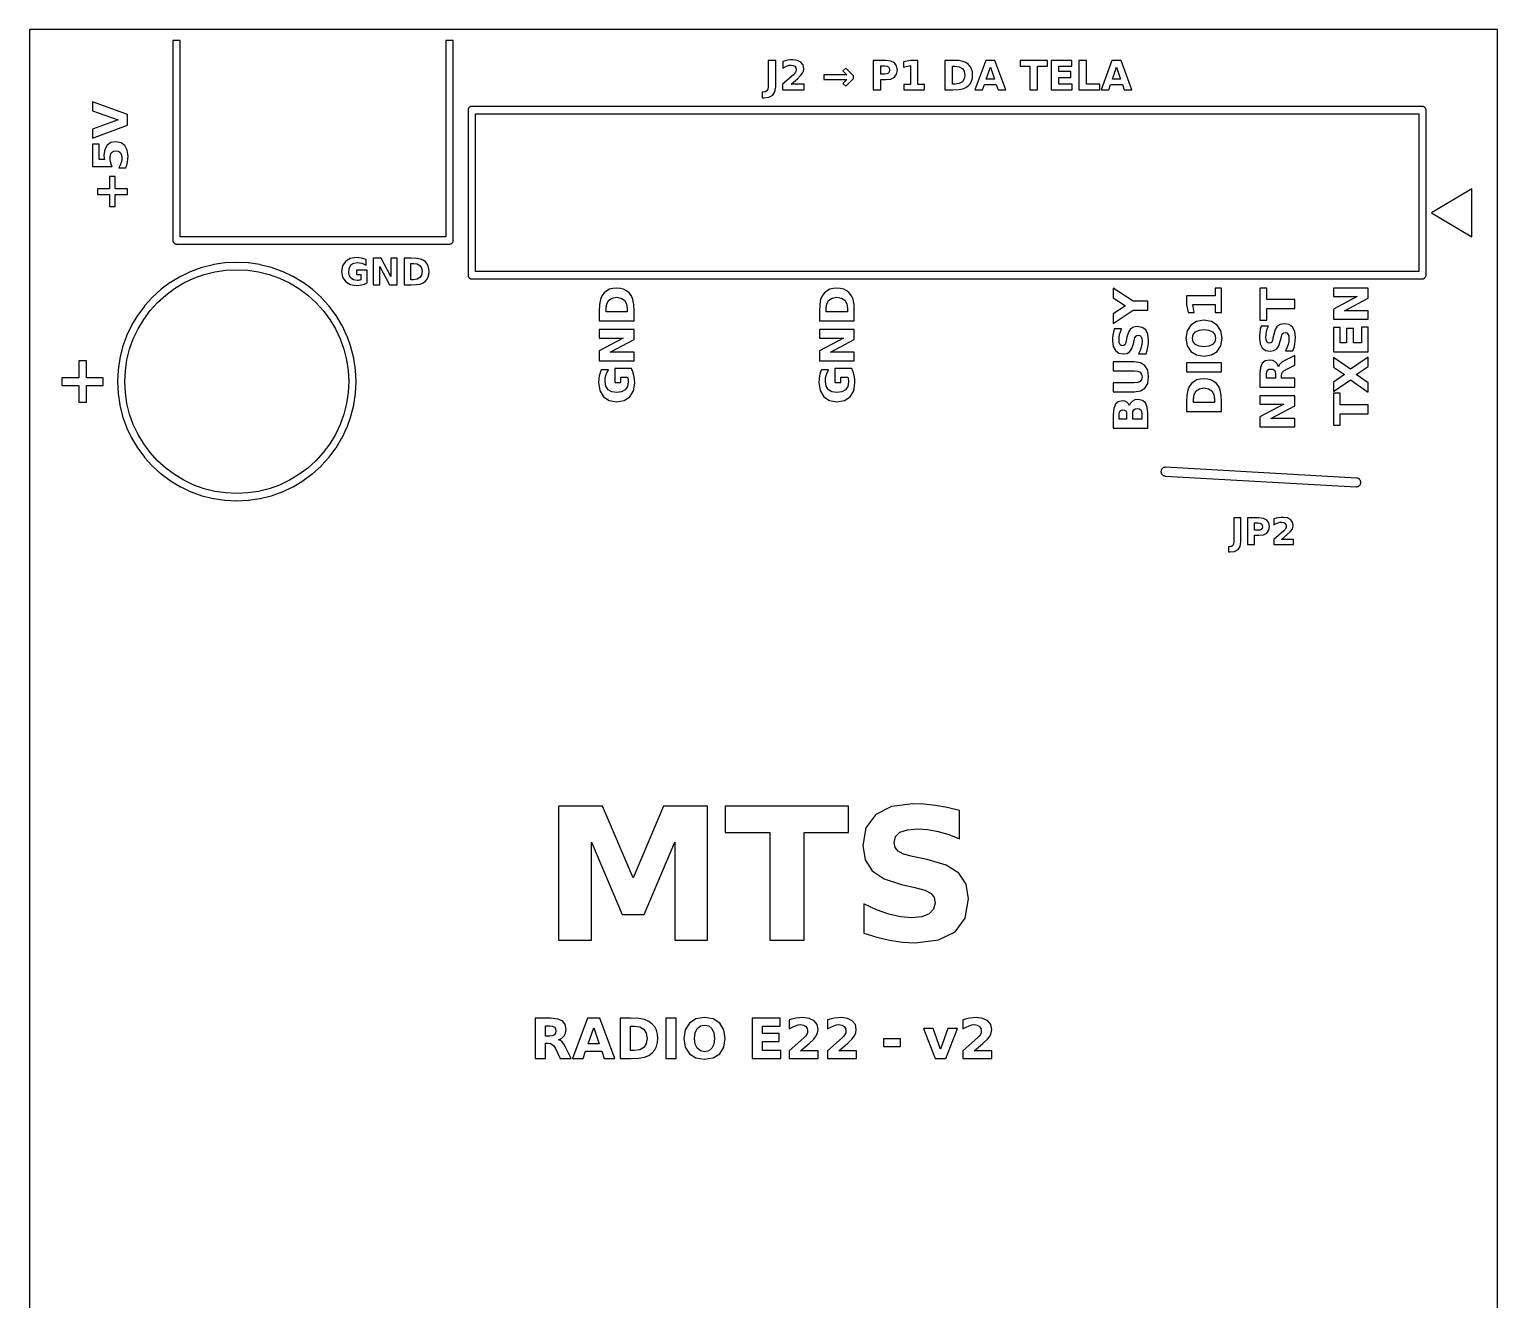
# Model space of a CAD drawing. Header units: millimetres. Extents: x 0 to 40, y 0 to 70.
# Drawn here: x 0 to 40, y 35.38 to 70 of the extents above; entities that cross this region are included whole.
import ezdxf

# ---------------------------------------------------------------- set-up
doc = ezdxf.new("R2010")
doc.units = ezdxf.units.MM

msp = doc.modelspace()

# ---------------------------------------------------------------- linework, layer by layer
at = {"layer": 'CONTORNO', "color": 1}
msp.add_lwpolyline([(0, 0), (40, 0), (40, 70), (0, 70)], close=True, dxfattribs=at)
at = {"layer": 'QUEIMAR'}
for points in [[(3.933, 64.187), (3.939, 64.179), (3.947, 64.173), (3.954, 64.167), (3.963, 64.162), (3.972, 64.158), (3.981, 64.154), (3.99, 64.152), (4, 64.15), (4.01, 64.15), (11.45, 64.15), (11.46, 64.15), (11.47, 64.152), (11.479, 64.154), (11.488, 64.158), (11.497, 64.162), (11.506, 64.167), (11.513, 64.173), (11.521, 64.179), (11.527, 64.187), (11.533, 64.194), (11.538, 64.203), (11.542, 64.212), (11.546, 64.221), (11.548, 64.23), (11.55, 64.24), (11.55, 64.25), (11.55, 69.7), (11.35, 69.7), (11.35, 64.35), (4.11, 64.35), (4.11, 69.7), (3.91, 69.7), (3.91, 64.25), (3.91, 64.24), (3.912, 64.23), (3.914, 64.221), (3.918, 64.212), (3.922, 64.203), (3.927, 64.194), (3.933, 64.187)], [(20.332, 68.43), (20.332, 69.154), (20.126, 69.154), (20.126, 68.43), (20.117, 68.368), (20.092, 68.324), (20.051, 68.297), (19.995, 68.288), (19.963, 68.288), (19.963, 68.132), (20.005, 68.132), (20.149, 68.15), (20.251, 68.206), (20.312, 68.299), (20.332, 68.43)], [(20.661, 69.156), (20.592, 69.141), (20.523, 69.121), (20.523, 68.945), (20.586, 68.981), (20.646, 69.006), (20.701, 69.022), (20.752, 69.027), (20.808, 69.018), (20.852, 68.993), (20.881, 68.953), (20.89, 68.902), (20.886, 68.866), (20.871, 68.832), (20.848, 68.797), (20.813, 68.762), (20.521, 68.504), (20.521, 68.352), (21.104, 68.352), (21.104, 68.504), (20.751, 68.504), (20.922, 68.654), (21.012, 68.74), (21.064, 68.806), (21.09, 68.865), (21.098, 68.928), (21.078, 69.029), (21.018, 69.105), (20.923, 69.152), (20.795, 69.168), (20.728, 69.165), (20.661, 69.156)], [(22.239, 68.945), (22.161, 68.868), (22.267, 68.761), (21.645, 68.761), (21.645, 68.632), (22.267, 68.632), (22.161, 68.526), (22.239, 68.448), (22.45, 68.659), (22.45, 68.734), (22.239, 68.945)], [(23.466, 69.137), (23.331, 69.154), (22.988, 69.154), (22.988, 68.352), (23.195, 68.352), (23.195, 68.63), (23.331, 68.63), (23.466, 68.647), (23.566, 68.698), (23.627, 68.781), (23.648, 68.892), (23.627, 69.003), (23.566, 69.086), (23.466, 69.137)], [(23.195, 69.004), (23.309, 69.004), (23.362, 68.997), (23.402, 68.975), (23.426, 68.94), (23.435, 68.892), (23.426, 68.845), (23.402, 68.809), (23.362, 68.787), (23.309, 68.78), (23.195, 68.78), (23.195, 69.004)], [(24.005, 68.495), (23.822, 68.495), (23.822, 68.352), (24.383, 68.352), (24.383, 68.495), (24.2, 68.495), (24.2, 69.154), (24.003, 69.154), (23.817, 69.115), (23.817, 68.974), (24.005, 69.013), (24.005, 68.495)], [(25.697, 68.754), (25.69, 68.839), (25.669, 68.914), (25.635, 68.981), (25.586, 69.039), (25.515, 69.093), (25.432, 69.128), (25.32, 69.147), (25.16, 69.154), (24.942, 69.154), (24.942, 68.352), (25.16, 68.352), (25.318, 68.358), (25.431, 68.378), (25.515, 68.413), (25.586, 68.466), (25.635, 68.525), (25.669, 68.592), (25.69, 68.668), (25.697, 68.754)], [(25.149, 68.508), (25.149, 68.997), (25.223, 68.997), (25.335, 68.982), (25.417, 68.935), (25.467, 68.859), (25.484, 68.754), (25.467, 68.648), (25.417, 68.571), (25.335, 68.524), (25.223, 68.508), (25.149, 68.508)], [(26.392, 68.352), (26.6, 68.352), (26.303, 69.154), (26.057, 69.154), (25.76, 68.352), (25.968, 68.352), (26.019, 68.498), (26.342, 68.498), (26.392, 68.352)], [(26.07, 68.647), (26.18, 68.966), (26.29, 68.647), (26.07, 68.647)], [(26.994, 69.154), (26.994, 68.997), (27.26, 68.997), (27.26, 68.352), (27.467, 68.352), (27.467, 68.997), (27.733, 68.997), (27.733, 69.154), (26.994, 69.154)], [(28.047, 68.848), (28.047, 68.997), (28.398, 68.997), (28.398, 69.154), (27.84, 69.154), (27.84, 68.352), (28.41, 68.352), (28.41, 68.508), (28.047, 68.508), (28.047, 68.692), (28.377, 68.692), (28.377, 68.848), (28.047, 68.848)], [(29.161, 68.352), (29.161, 68.508), (28.798, 68.508), (28.798, 69.154), (28.591, 69.154), (28.591, 68.352), (29.161, 68.352)], [(29.779, 68.498), (29.829, 68.352), (30.037, 68.352), (29.74, 69.154), (29.494, 69.154), (29.197, 68.352), (29.405, 68.352), (29.456, 68.498), (29.779, 68.498)], [(29.727, 68.647), (29.507, 68.647), (29.617, 68.966), (29.727, 68.647)], [(1.722, 67.034), (2.67, 67.385), (2.67, 67.677), (1.722, 68.028), (1.722, 67.782), (2.421, 67.531), (1.722, 67.28), (1.722, 67.034)], [(11.979, 67.871), (11.973, 67.863), (11.967, 67.856), (11.962, 67.847), (11.958, 67.838), (11.954, 67.829), (11.952, 67.82), (11.95, 67.81), (11.95, 67.8), (11.95, 63.3), (11.95, 63.29), (11.952, 63.28), (11.954, 63.271), (11.958, 63.262), (11.962, 63.253), (11.967, 63.244), (11.973, 63.237), (11.979, 63.229), (11.987, 63.223), (11.994, 63.217), (12.003, 63.212), (12.012, 63.208), (12.021, 63.204), (12.03, 63.202), (12.04, 63.2), (12.05, 63.2), (37.95, 63.2), (37.96, 63.2), (37.97, 63.202), (37.979, 63.204), (37.988, 63.208), (37.997, 63.212), (38.006, 63.217), (38.013, 63.223), (38.021, 63.229), (38.027, 63.237), (38.033, 63.244), (38.038, 63.253), (38.042, 63.262), (38.046, 63.271), (38.048, 63.28), (38.05, 63.29), (38.05, 63.3), (38.05, 67.8), (38.05, 67.81), (38.048, 67.82), (38.046, 67.829), (38.042, 67.838), (38.038, 67.847), (38.033, 67.856), (38.027, 67.863), (38.021, 67.871), (38.013, 67.877), (38.006, 67.883), (37.997, 67.888), (37.988, 67.892), (37.979, 67.896), (37.97, 67.898), (37.96, 67.9), (37.95, 67.9), (12.05, 67.9), (12.04, 67.9), (12.03, 67.898), (12.021, 67.896), (12.012, 67.892), (12.003, 67.888), (11.994, 67.883), (11.987, 67.877), (11.979, 67.871)], [(12.15, 67.7), (37.85, 67.7), (37.85, 63.4), (12.15, 63.4), (12.15, 67.7)], [(2.242, 66.642), (2.294, 66.68), (2.36, 66.693), (2.427, 66.68), (2.478, 66.642), (2.511, 66.581), (2.522, 66.502), (2.516, 66.438), (2.5, 66.371), (2.472, 66.299), (2.433, 66.224), (2.625, 66.224), (2.653, 66.302), (2.672, 66.381), (2.684, 66.46), (2.688, 66.541), (2.666, 66.707), (2.601, 66.832), (2.497, 66.911), (2.36, 66.937), (2.223, 66.913), (2.119, 66.841), (2.054, 66.725), (2.032, 66.571), (2.033, 66.541), (2.037, 66.512), (2.041, 66.484), (2.048, 66.456), (1.902, 66.456), (1.902, 66.869), (1.722, 66.869), (1.722, 66.261), (2.255, 66.261), (2.23, 66.328), (2.213, 66.389), (2.203, 66.447), (2.199, 66.502), (2.21, 66.581), (2.242, 66.642)], [(2.337, 65.654), (2.337, 65.986), (2.187, 65.986), (2.187, 65.654), (1.855, 65.654), (1.855, 65.503), (2.187, 65.503), (2.187, 65.172), (2.337, 65.172), (2.337, 65.503), (2.67, 65.503), (2.67, 65.654), (2.337, 65.654)], [(39.3, 64.35), (39.3, 65.65), (38.2, 65), (39.3, 64.35)], [(2.646, 59.161), (2.649, 59.152), (2.782, 58.872), (2.786, 58.864), (2.945, 58.599), (2.951, 58.59), (3.135, 58.342), (3.141, 58.335), (3.349, 58.105), (3.355, 58.099), (3.585, 57.891), (3.592, 57.885), (3.84, 57.701), (3.849, 57.695), (4.114, 57.536), (4.122, 57.532), (4.402, 57.399), (4.411, 57.396), (4.702, 57.291), (4.711, 57.289), (5.011, 57.214), (5.021, 57.212), (5.327, 57.166), (5.336, 57.165), (5.645, 57.15), (5.655, 57.15), (5.964, 57.165), (5.973, 57.166), (6.279, 57.212), (6.289, 57.214), (6.589, 57.289), (6.598, 57.291), (6.889, 57.396), (6.898, 57.399), (7.178, 57.532), (7.186, 57.536), (7.451, 57.695), (7.46, 57.701), (7.708, 57.885), (7.715, 57.891), (7.945, 58.099), (7.951, 58.105), (8.159, 58.335), (8.165, 58.342), (8.349, 58.59), (8.355, 58.599), (8.514, 58.864), (8.518, 58.872), (8.651, 59.152), (8.654, 59.161), (8.759, 59.452), (8.761, 59.461), (8.836, 59.761), (8.838, 59.771), (8.884, 60.077), (8.885, 60.086), (8.9, 60.395), (8.9, 60.405), (8.885, 60.714), (8.884, 60.723), (8.838, 61.029), (8.836, 61.039), (8.761, 61.339), (8.759, 61.348), (8.654, 61.639), (8.651, 61.648), (8.518, 61.928), (8.514, 61.936), (8.355, 62.201), (8.349, 62.21), (8.165, 62.458), (8.159, 62.465), (7.951, 62.695), (7.945, 62.701), (7.715, 62.909), (7.708, 62.915), (7.46, 63.099), (7.451, 63.105), (7.186, 63.264), (7.178, 63.268), (6.898, 63.401), (6.889, 63.404), (6.598, 63.509), (6.589, 63.511), (6.289, 63.586), (6.279, 63.588), (5.973, 63.634), (5.964, 63.635), (5.655, 63.65), (5.645, 63.65), (5.336, 63.635), (5.327, 63.634), (5.021, 63.588), (5.011, 63.586), (4.711, 63.511), (4.702, 63.509), (4.411, 63.404), (4.402, 63.401), (4.122, 63.268), (4.114, 63.264), (3.849, 63.105), (3.84, 63.099), (3.592, 62.915), (3.585, 62.909), (3.355, 62.701), (3.349, 62.695), (3.141, 62.465), (3.135, 62.458), (2.951, 62.21), (2.945, 62.201), (2.786, 61.936), (2.782, 61.928), (2.649, 61.648), (2.646, 61.639), (2.541, 61.348), (2.539, 61.339), (2.464, 61.039), (2.462, 61.029), (2.416, 60.723), (2.415, 60.714), (2.4, 60.405), (2.4, 60.395), (2.415, 60.086), (2.416, 60.077), (2.462, 59.771), (2.464, 59.761), (2.539, 59.461), (2.541, 59.452), (2.646, 59.161)], [(8.927, 63.158), (8.831, 63.174), (8.76, 63.221), (8.716, 63.297), (8.702, 63.4), (8.717, 63.503), (8.762, 63.579), (8.836, 63.626), (8.935, 63.642), (8.996, 63.638), (9.056, 63.625), (9.117, 63.603), (9.177, 63.573), (9.177, 63.724), (9.116, 63.748), (9.052, 63.764), (8.984, 63.775), (8.912, 63.778), (8.744, 63.753), (8.615, 63.677), (8.534, 63.557), (8.507, 63.4), (8.534, 63.244), (8.614, 63.124), (8.739, 63.047), (8.902, 63.022), (8.982, 63.026), (9.058, 63.039), (9.133, 63.06), (9.204, 63.09), (9.204, 63.441), (8.911, 63.441), (8.911, 63.315), (9.026, 63.315), (9.026, 63.173), (9.005, 63.166), (8.981, 63.162), (8.955, 63.159), (8.927, 63.158)], [(9.845, 63.265), (9.58, 63.765), (9.37, 63.765), (9.37, 63.036), (9.548, 63.036), (9.548, 63.536), (9.813, 63.036), (10.023, 63.036), (10.023, 63.765), (9.845, 63.765), (9.845, 63.265)], [(10.868, 63.254), (10.887, 63.323), (10.893, 63.401), (10.887, 63.478), (10.868, 63.547), (10.836, 63.608), (10.792, 63.661), (10.728, 63.709), (10.652, 63.741), (10.55, 63.759), (10.405, 63.765), (10.207, 63.765), (10.207, 63.036), (10.405, 63.036), (10.549, 63.042), (10.651, 63.06), (10.727, 63.092), (10.792, 63.14), (10.836, 63.193), (10.868, 63.254)], [(10.564, 63.192), (10.462, 63.178), (10.395, 63.178), (10.395, 63.623), (10.462, 63.623), (10.564, 63.609), (10.638, 63.566), (10.684, 63.497), (10.699, 63.401), (10.684, 63.305), (10.638, 63.235), (10.564, 63.192)], [(3.292, 62.335), (3.493, 62.557), (3.715, 62.758), (3.956, 62.936), (4.212, 63.09), (4.483, 63.218), (4.765, 63.319), (5.055, 63.391), (5.351, 63.435), (5.65, 63.45), (5.949, 63.435), (6.245, 63.391), (6.535, 63.319), (6.817, 63.218), (7.088, 63.09), (7.344, 62.936), (7.585, 62.758), (7.807, 62.557), (8.008, 62.335), (8.186, 62.094), (8.34, 61.838), (8.468, 61.567), (8.569, 61.285), (8.641, 60.995), (8.685, 60.699), (8.7, 60.4), (8.685, 60.101), (8.641, 59.805), (8.569, 59.515), (8.468, 59.233), (8.34, 58.962), (8.186, 58.706), (8.008, 58.465), (7.807, 58.243), (7.585, 58.042), (7.344, 57.864), (7.088, 57.71), (6.817, 57.582), (6.535, 57.481), (6.245, 57.409), (5.949, 57.365), (5.65, 57.35), (5.351, 57.365), (5.055, 57.409), (4.765, 57.481), (4.483, 57.582), (4.212, 57.71), (3.956, 57.864), (3.715, 58.042), (3.493, 58.243), (3.292, 58.465), (3.114, 58.706), (2.96, 58.962), (2.832, 59.233), (2.731, 59.515), (2.659, 59.805), (2.615, 60.101), (2.6, 60.4), (2.615, 60.699), (2.659, 60.995), (2.731, 61.285), (2.832, 61.567), (2.96, 61.838), (3.114, 62.094), (3.292, 62.335)], [(16.1, 62.942), (15.998, 62.95), (15.898, 62.942), (15.809, 62.918), (15.73, 62.877), (15.661, 62.819), (15.598, 62.736), (15.556, 62.637), (15.533, 62.504), (15.525, 62.316), (15.525, 62.058), (16.473, 62.058), (16.473, 62.316), (16.466, 62.502), (16.443, 62.636), (16.401, 62.735), (16.338, 62.819), (16.269, 62.877), (16.19, 62.918), (16.1, 62.942)], [(22.19, 62.918), (22.1, 62.942), (21.998, 62.95), (21.898, 62.942), (21.809, 62.918), (21.73, 62.877), (21.661, 62.819), (21.598, 62.736), (21.556, 62.637), (21.533, 62.504), (21.525, 62.316), (21.525, 62.058), (22.473, 62.058), (22.473, 62.316), (22.466, 62.502), (22.443, 62.636), (22.401, 62.735), (22.338, 62.819), (22.269, 62.877), (22.19, 62.918)], [(29.525, 62.25), (29.525, 61.983), (30.074, 62.344), (30.473, 62.344), (30.473, 62.589), (30.074, 62.589), (29.525, 62.95), (29.525, 62.682), (29.863, 62.466), (29.525, 62.25)], [(31.571, 62.282), (31.737, 62.282), (31.692, 62.503), (32.304, 62.503), (32.304, 62.287), (32.473, 62.287), (32.473, 62.95), (32.304, 62.95), (32.304, 62.734), (31.525, 62.734), (31.525, 62.502), (31.571, 62.282)], [(33.525, 62.95), (33.525, 62.077), (33.71, 62.077), (33.71, 62.391), (34.473, 62.391), (34.473, 62.636), (33.71, 62.636), (33.71, 62.95), (33.525, 62.95)], [(35.526, 62.718), (36.176, 62.718), (35.526, 62.374), (35.526, 62.101), (36.474, 62.101), (36.474, 62.332), (35.824, 62.332), (36.474, 62.677), (36.474, 62.95), (35.526, 62.95), (35.526, 62.718)], [(16.289, 62.39), (16.289, 62.303), (15.71, 62.303), (15.71, 62.39), (15.729, 62.523), (15.784, 62.619), (15.874, 62.678), (15.998, 62.698), (16.123, 62.678), (16.214, 62.619), (16.27, 62.522), (16.289, 62.39)], [(22.27, 62.522), (22.289, 62.39), (22.289, 62.303), (21.71, 62.303), (21.71, 62.39), (21.729, 62.523), (21.784, 62.619), (21.874, 62.678), (21.998, 62.698), (22.123, 62.678), (22.214, 62.619), (22.27, 62.522)], [(32.492, 61.582), (32.459, 61.786), (32.361, 61.94), (32.205, 62.037), (32, 62.07), (31.795, 62.037), (31.639, 61.94), (31.541, 61.786), (31.508, 61.582), (31.541, 61.379), (31.639, 61.224), (31.795, 61.127), (32, 61.095), (32.205, 61.127), (32.361, 61.224), (32.459, 61.379), (32.492, 61.582)], [(15.525, 61.243), (15.525, 60.97), (16.473, 60.97), (16.473, 61.202), (15.823, 61.202), (16.473, 61.547), (16.473, 61.82), (15.525, 61.82), (15.525, 61.588), (16.175, 61.588), (15.525, 61.243)], [(22.175, 61.588), (21.525, 61.243), (21.525, 60.97), (22.473, 60.97), (22.473, 61.202), (21.823, 61.202), (22.473, 61.547), (22.473, 61.82), (21.525, 61.82), (21.525, 61.588), (22.175, 61.588)], [(29.677, 61.176), (29.802, 61.153), (29.904, 61.169), (29.982, 61.218), (30.039, 61.303), (30.079, 61.426), (30.1, 61.521), (30.12, 61.593), (30.143, 61.636), (30.172, 61.658), (30.212, 61.665), (30.255, 61.655), (30.288, 61.623), (30.308, 61.571), (30.315, 61.5), (30.308, 61.42), (30.29, 61.337), (30.26, 61.25), (30.217, 61.161), (30.424, 61.161), (30.453, 61.252), (30.474, 61.343), (30.487, 61.433), (30.492, 61.524), (30.473, 61.69), (30.415, 61.808), (30.319, 61.878), (30.182, 61.901), (30.076, 61.884), (29.998, 61.834), (29.941, 61.744), (29.901, 61.609), (29.88, 61.505), (29.864, 61.442), (29.844, 61.403), (29.818, 61.382), (29.784, 61.374), (29.74, 61.385), (29.71, 61.416), (29.692, 61.47), (29.685, 61.546), (29.69, 61.614), (29.703, 61.686), (29.725, 61.761), (29.756, 61.838), (29.555, 61.838), (29.535, 61.752), (29.52, 61.668), (29.511, 61.586), (29.508, 61.507), (29.527, 61.356), (29.585, 61.244), (29.677, 61.176)], [(32.315, 61.582), (32.294, 61.483), (32.232, 61.409), (32.133, 61.363), (32, 61.347), (31.867, 61.363), (31.768, 61.409), (31.706, 61.483), (31.685, 61.582), (31.706, 61.682), (31.768, 61.756), (31.867, 61.802), (32, 61.817), (32.133, 61.802), (32.232, 61.756), (32.294, 61.682), (32.315, 61.582)], [(33.802, 61.227), (33.904, 61.244), (33.982, 61.293), (34.039, 61.378), (34.079, 61.501), (34.1, 61.595), (34.12, 61.667), (34.143, 61.711), (34.172, 61.732), (34.212, 61.74), (34.255, 61.729), (34.288, 61.697), (34.308, 61.645), (34.315, 61.575), (34.308, 61.494), (34.29, 61.411), (34.26, 61.325), (34.217, 61.236), (34.424, 61.236), (34.453, 61.326), (34.474, 61.417), (34.487, 61.508), (34.492, 61.598), (34.473, 61.765), (34.415, 61.882), (34.319, 61.952), (34.182, 61.975), (34.076, 61.958), (33.998, 61.908), (33.941, 61.819), (33.901, 61.684), (33.88, 61.58), (33.864, 61.517), (33.844, 61.477), (33.818, 61.456), (33.784, 61.449), (33.74, 61.459), (33.71, 61.491), (33.692, 61.544), (33.685, 61.62), (33.69, 61.688), (33.703, 61.76), (33.725, 61.836), (33.756, 61.913), (33.555, 61.913), (33.535, 61.826), (33.52, 61.742), (33.511, 61.661), (33.508, 61.581), (33.527, 61.43), (33.585, 61.319), (33.677, 61.25), (33.802, 61.227)], [(35.887, 61.847), (35.887, 61.457), (35.711, 61.457), (35.711, 61.872), (35.526, 61.872), (35.526, 61.213), (36.474, 61.213), (36.474, 61.886), (36.289, 61.886), (36.289, 61.457), (36.072, 61.457), (36.072, 61.847), (35.887, 61.847)], [(1.555, 60.296), (2.013, 60.296), (2.013, 60.504), (1.555, 60.504), (1.555, 60.964), (1.345, 60.964), (1.345, 60.504), (0.887, 60.504), (0.887, 60.296), (1.345, 60.296), (1.345, 59.836), (1.555, 59.836), (1.555, 60.296)], [(30.393, 60.839), (30.269, 60.915), (30.094, 60.94), (29.525, 60.94), (29.525, 60.696), (30.094, 60.696), (30.194, 60.686), (30.262, 60.657), (30.299, 60.607), (30.312, 60.532), (30.299, 60.457), (30.262, 60.406), (30.194, 60.377), (30.094, 60.368), (29.525, 60.368), (29.525, 60.123), (30.094, 60.123), (30.269, 60.149), (30.393, 60.224), (30.467, 60.352), (30.492, 60.532), (30.467, 60.712), (30.393, 60.839)], [(32.473, 60.665), (32.473, 60.91), (31.525, 60.91), (31.525, 60.665), (32.473, 60.665)], [(34.133, 60.935), (34.082, 60.895), (34.049, 60.853), (34.03, 60.805), (33.994, 60.885), (33.941, 60.942), (33.872, 60.976), (33.787, 60.987), (33.669, 60.965), (33.588, 60.9), (33.541, 60.788), (33.525, 60.626), (33.525, 60.252), (34.473, 60.252), (34.473, 60.497), (34.114, 60.497), (34.114, 60.566), (34.121, 60.62), (34.141, 60.661), (34.178, 60.697), (34.238, 60.732), (34.473, 60.848), (34.473, 61.108), (34.204, 60.975), (34.133, 60.935)], [(36.474, 60.116), (36.474, 60.371), (36.15, 60.591), (36.474, 60.813), (36.474, 61.067), (35.99, 60.739), (35.526, 61.055), (35.526, 60.798), (35.831, 60.591), (35.526, 60.384), (35.526, 60.128), (35.99, 60.445), (36.474, 60.116)], [(16.315, 60.394), (16.294, 60.27), (16.233, 60.177), (16.134, 60.12), (16, 60.101), (15.866, 60.121), (15.767, 60.18), (15.706, 60.276), (15.685, 60.405), (15.691, 60.484), (15.708, 60.562), (15.736, 60.641), (15.775, 60.72), (15.579, 60.72), (15.548, 60.641), (15.526, 60.557), (15.513, 60.468), (15.508, 60.376), (15.541, 60.156), (15.64, 59.989), (15.796, 59.884), (16, 59.849), (16.203, 59.883), (16.359, 59.987), (16.459, 60.15), (16.492, 60.362), (16.486, 60.465), (16.47, 60.565), (16.442, 60.662), (16.403, 60.755), (15.947, 60.755), (15.947, 60.374), (16.111, 60.374), (16.111, 60.523), (16.295, 60.523), (16.304, 60.496), (16.31, 60.465), (16.313, 60.431), (16.315, 60.394)], [(22.315, 60.394), (22.294, 60.27), (22.233, 60.177), (22.134, 60.12), (22, 60.101), (21.866, 60.121), (21.767, 60.18), (21.706, 60.276), (21.685, 60.405), (21.691, 60.484), (21.708, 60.562), (21.736, 60.641), (21.775, 60.72), (21.579, 60.72), (21.548, 60.641), (21.526, 60.557), (21.513, 60.468), (21.508, 60.376), (21.541, 60.156), (21.64, 59.989), (21.796, 59.884), (22, 59.849), (22.203, 59.883), (22.359, 59.987), (22.459, 60.15), (22.492, 60.362), (22.486, 60.465), (22.47, 60.565), (22.442, 60.662), (22.403, 60.755), (21.947, 60.755), (21.947, 60.374), (22.111, 60.374), (22.111, 60.523), (22.295, 60.523), (22.304, 60.496), (22.31, 60.465), (22.313, 60.431), (22.315, 60.394)], [(32.1, 60.47), (31.998, 60.478), (31.898, 60.47), (31.809, 60.446), (31.73, 60.405), (31.661, 60.347), (31.598, 60.264), (31.556, 60.165), (31.533, 60.032), (31.525, 59.844), (31.525, 59.586), (32.473, 59.586), (32.473, 59.844), (32.466, 60.031), (32.443, 60.164), (32.401, 60.263), (32.338, 60.347), (32.269, 60.405), (32.19, 60.446), (32.1, 60.47)], [(33.917, 60.71), (33.939, 60.665), (33.946, 60.6), (33.946, 60.497), (33.703, 60.497), (33.703, 60.6), (33.71, 60.665), (33.731, 60.71), (33.768, 60.735), (33.823, 60.743), (33.879, 60.735), (33.917, 60.71)], [(32.27, 60.05), (32.289, 59.918), (32.289, 59.831), (31.71, 59.831), (31.71, 59.918), (31.729, 60.051), (31.784, 60.147), (31.874, 60.207), (31.998, 60.226), (32.123, 60.206), (32.214, 60.147), (32.27, 60.05)], [(33.525, 59.164), (34.473, 59.164), (34.473, 59.396), (33.823, 59.396), (34.473, 59.741), (34.473, 60.014), (33.525, 60.014), (33.525, 59.782), (34.175, 59.782), (33.525, 59.437), (33.525, 59.164)], [(35.711, 59.21), (35.711, 59.525), (36.474, 59.525), (36.474, 59.77), (35.711, 59.77), (35.711, 60.084), (35.526, 60.084), (35.526, 59.21), (35.711, 59.21)], [(29.525, 59.499), (29.525, 59.133), (30.473, 59.133), (30.473, 59.538), (30.456, 59.703), (30.406, 59.82), (30.321, 59.889), (30.201, 59.913), (30.119, 59.902), (30.05, 59.869), (29.999, 59.817), (29.966, 59.748), (29.936, 59.802), (29.894, 59.842), (29.84, 59.866), (29.776, 59.874), (29.663, 59.852), (29.585, 59.785), (29.54, 59.67), (29.525, 59.499)], [(29.792, 59.629), (29.836, 59.622), (29.867, 59.6), (29.886, 59.563), (29.892, 59.512), (29.892, 59.377), (29.692, 59.377), (29.692, 59.512), (29.698, 59.563), (29.718, 59.6), (29.749, 59.622), (29.792, 59.629)], [(30.237, 59.659), (30.276, 59.631), (30.299, 59.585), (30.307, 59.52), (30.307, 59.377), (30.059, 59.377), (30.059, 59.52), (30.066, 59.585), (30.089, 59.631), (30.128, 59.659), (30.182, 59.668), (30.237, 59.659)], [(36.222, 57.557), (36.231, 57.564), (36.24, 57.572), (36.247, 57.581), (36.254, 57.591), (36.26, 57.601), (36.264, 57.612), (36.268, 57.623), (36.27, 57.635), (36.271, 57.647), (36.271, 57.658), (36.27, 57.67), (36.268, 57.682), (36.265, 57.693), (36.26, 57.704), (36.255, 57.714), (36.248, 57.724), (36.241, 57.733), (36.233, 57.742), (36.224, 57.749), (36.214, 57.756), (36.204, 57.762), (36.193, 57.766), (36.181, 57.77), (36.17, 57.772), (36.158, 57.773), (30.955, 58.066), (30.943, 58.066), (30.932, 58.065), (30.92, 58.063), (30.909, 58.06), (30.898, 58.055), (30.888, 58.05), (30.878, 58.043), (30.869, 58.036), (30.86, 58.028), (30.853, 58.019), (30.846, 58.009), (30.84, 57.999), (30.836, 57.988), (30.832, 57.977), (30.83, 57.965), (30.829, 57.953), (30.829, 57.942), (30.83, 57.93), (30.832, 57.918), (30.835, 57.907), (30.84, 57.896), (30.845, 57.886), (30.852, 57.876), (30.859, 57.867), (30.867, 57.858), (30.876, 57.851), (30.886, 57.844), (30.896, 57.838), (30.907, 57.834), (30.919, 57.83), (30.93, 57.828), (30.942, 57.827), (36.145, 57.534), (36.157, 57.534), (36.168, 57.535), (36.18, 57.537), (36.191, 57.54), (36.202, 57.545), (36.212, 57.55), (36.222, 57.557)], [(32.834, 55.774), (32.927, 55.825), (32.982, 55.91), (33.001, 56.029), (33.001, 56.687), (32.813, 56.687), (32.813, 56.029), (32.805, 55.973), (32.783, 55.933), (32.746, 55.908), (32.694, 55.9), (32.665, 55.9), (32.665, 55.758), (32.703, 55.758), (32.834, 55.774)], [(33.785, 56.449), (33.766, 56.55), (33.711, 56.625), (33.62, 56.671), (33.497, 56.687), (33.185, 56.687), (33.185, 55.958), (33.373, 55.958), (33.373, 56.211), (33.497, 56.211), (33.62, 56.226), (33.711, 56.273), (33.766, 56.348), (33.785, 56.449)], [(33.525, 56.354), (33.477, 56.347), (33.373, 56.347), (33.373, 56.551), (33.477, 56.551), (33.525, 56.544), (33.561, 56.524), (33.584, 56.492), (33.591, 56.449), (33.584, 56.406), (33.561, 56.374), (33.525, 56.354)], [(34.358, 56.642), (34.271, 56.686), (34.154, 56.7), (34.094, 56.697), (34.033, 56.689), (33.97, 56.675), (33.907, 56.657), (33.907, 56.497), (33.965, 56.529), (34.019, 56.553), (34.069, 56.567), (34.115, 56.572), (34.167, 56.564), (34.207, 56.54), (34.232, 56.504), (34.241, 56.458), (34.237, 56.425), (34.224, 56.394), (34.202, 56.363), (34.171, 56.331), (33.905, 56.096), (33.905, 55.958), (34.435, 55.958), (34.435, 56.096), (34.114, 56.096), (34.27, 56.233), (34.352, 56.31), (34.399, 56.371), (34.422, 56.424), (34.43, 56.482), (34.412, 56.573), (34.358, 56.642)], [(18.474, 48.825), (17.28, 48.825), (16.445, 46.875), (15.615, 48.825), (14.419, 48.825), (14.419, 45.18), (15.31, 45.18), (15.31, 47.846), (16.149, 45.881), (16.746, 45.881), (17.585, 47.846), (17.585, 45.18), (18.474, 45.18), (18.474, 48.825)], [(22.319, 48.825), (18.959, 48.825), (18.959, 48.114), (20.17, 48.114), (20.17, 45.18), (21.11, 45.18), (21.11, 48.114), (22.319, 48.114), (22.319, 48.825)], [(22.704, 47.761), (22.768, 47.371), (22.957, 47.07), (23.283, 46.848), (23.757, 46.696), (24.121, 46.616), (24.398, 46.538), (24.564, 46.45), (24.647, 46.337), (24.675, 46.186), (24.634, 46.018), (24.511, 45.893), (24.312, 45.816), (24.04, 45.79), (23.732, 45.814), (23.411, 45.884), (23.08, 46.001), (22.736, 46.164), (22.736, 45.371), (23.086, 45.257), (23.435, 45.175), (23.783, 45.126), (24.13, 45.109), (24.771, 45.183), (25.223, 45.404), (25.492, 45.775), (25.581, 46.3), (25.517, 46.707), (25.324, 47.008), (24.98, 47.226), (24.46, 47.38), (24.06, 47.461), (23.818, 47.525), (23.665, 47.6), (23.584, 47.699), (23.557, 47.829), (23.597, 47.999), (23.718, 48.117), (23.923, 48.187), (24.216, 48.21), (24.478, 48.193), (24.755, 48.141), (25.045, 48.056), (25.341, 47.939), (25.341, 48.711), (25.008, 48.789), (24.685, 48.846), (24.372, 48.88), (24.067, 48.891), (23.485, 48.818), (23.056, 48.598), (22.792, 48.242), (22.704, 47.761)], [(14.413, 42.465), (14.505, 42.507), (14.571, 42.568), (14.61, 42.647), (14.624, 42.746), (14.598, 42.881), (14.523, 42.975), (14.393, 43.029), (14.206, 43.048), (13.776, 43.048), (13.776, 41.954), (14.058, 41.954), (14.058, 42.368), (14.137, 42.368), (14.199, 42.36), (14.247, 42.338), (14.289, 42.295), (14.329, 42.226), (14.463, 41.954), (14.763, 41.954), (14.61, 42.265), (14.563, 42.347), (14.517, 42.405), (14.468, 42.444), (14.413, 42.465)], [(14.176, 42.563), (14.058, 42.563), (14.058, 42.843), (14.176, 42.843), (14.252, 42.835), (14.303, 42.811), (14.332, 42.768), (14.342, 42.704), (14.332, 42.639), (14.303, 42.596), (14.252, 42.571), (14.176, 42.563)], [(15.946, 41.954), (15.541, 43.048), (15.205, 43.048), (14.8, 41.954), (15.084, 41.954), (15.153, 42.153), (15.594, 42.153), (15.663, 41.954), (15.946, 41.954)], [(17.12, 42.502), (17.111, 42.618), (17.083, 42.721), (17.036, 42.812), (16.969, 42.892), (16.873, 42.964), (16.76, 43.012), (16.606, 43.039), (16.389, 43.048), (16.091, 43.048), (16.091, 41.954), (16.389, 41.954), (16.604, 41.963), (16.758, 41.989), (16.872, 42.037), (16.969, 42.11), (17.036, 42.19), (17.083, 42.281), (17.111, 42.385), (17.12, 42.502)], [(16.373, 42.167), (16.373, 42.834), (16.474, 42.834), (16.627, 42.813), (16.739, 42.749), (16.807, 42.645), (16.83, 42.502), (16.807, 42.358), (16.738, 42.253), (16.627, 42.189), (16.474, 42.167), (16.373, 42.167)], [(17.337, 41.954), (17.619, 41.954), (17.619, 43.048), (17.337, 43.048), (17.337, 41.954)], [(18.394, 41.933), (18.629, 41.97), (18.807, 42.084), (18.919, 42.263), (18.957, 42.5), (18.919, 42.737), (18.807, 42.916), (18.629, 43.03), (18.394, 43.067), (18.159, 43.03), (17.981, 42.916), (17.869, 42.737), (17.832, 42.5), (17.869, 42.263), (17.981, 42.084), (18.159, 41.97), (18.394, 41.933)], [(18.394, 42.137), (18.28, 42.161), (18.194, 42.232), (18.141, 42.347), (18.123, 42.5), (18.141, 42.653), (18.194, 42.768), (18.28, 42.839), (18.394, 42.863), (18.509, 42.839), (18.595, 42.768), (18.648, 42.653), (18.666, 42.5), (18.648, 42.347), (18.595, 42.232), (18.509, 42.161), (18.394, 42.137)], [(20.424, 42.631), (19.974, 42.631), (19.974, 42.834), (20.453, 42.834), (20.453, 43.048), (19.692, 43.048), (19.692, 41.954), (20.469, 41.954), (20.469, 42.167), (19.974, 42.167), (19.974, 42.418), (20.424, 42.418), (20.424, 42.631)], [(21.376, 42.981), (21.246, 43.046), (21.071, 43.067), (20.981, 43.063), (20.889, 43.051), (20.795, 43.031), (20.701, 43.003), (20.701, 42.763), (20.787, 42.811), (20.868, 42.847), (20.943, 42.868), (21.012, 42.875), (21.09, 42.863), (21.15, 42.828), (21.189, 42.773), (21.201, 42.704), (21.195, 42.655), (21.176, 42.608), (21.143, 42.561), (21.097, 42.514), (20.697, 42.161), (20.697, 41.954), (21.492, 41.954), (21.492, 42.161), (21.011, 42.161), (21.245, 42.366), (21.367, 42.483), (21.439, 42.573), (21.473, 42.654), (21.485, 42.74), (21.458, 42.877), (21.376, 42.981)], [(22.289, 43.046), (22.115, 43.067), (22.025, 43.063), (21.932, 43.051), (21.839, 43.031), (21.744, 43.003), (21.744, 42.763), (21.831, 42.811), (21.912, 42.847), (21.987, 42.868), (22.056, 42.875), (22.133, 42.863), (22.194, 42.828), (22.232, 42.773), (22.245, 42.704), (22.239, 42.655), (22.22, 42.608), (22.187, 42.561), (22.14, 42.514), (21.741, 42.161), (21.741, 41.954), (22.536, 41.954), (22.536, 42.161), (22.055, 42.161), (22.288, 42.366), (22.411, 42.483), (22.483, 42.573), (22.517, 42.654), (22.529, 42.74), (22.502, 42.877), (22.42, 42.981), (22.289, 43.046)], [(26.108, 42.981), (25.978, 43.046), (25.803, 43.067), (25.713, 43.063), (25.621, 43.051), (25.527, 43.031), (25.433, 43.003), (25.433, 42.763), (25.519, 42.811), (25.6, 42.847), (25.676, 42.868), (25.745, 42.875), (25.822, 42.863), (25.882, 42.828), (25.921, 42.773), (25.934, 42.704), (25.927, 42.655), (25.908, 42.608), (25.875, 42.561), (25.829, 42.514), (25.43, 42.161), (25.43, 41.954), (26.224, 41.954), (26.224, 42.161), (25.743, 42.161), (25.977, 42.366), (26.099, 42.483), (26.171, 42.573), (26.206, 42.654), (26.217, 42.74), (26.19, 42.877), (26.108, 42.981)], [(15.374, 42.791), (15.523, 42.356), (15.224, 42.356), (15.374, 42.791)], [(23.73, 42.492), (23.27, 42.492), (23.27, 42.279), (23.73, 42.279), (23.73, 42.492)], [(24.356, 42.774), (24.678, 41.954), (24.966, 41.954), (25.289, 42.774), (25.026, 42.774), (24.823, 42.207), (24.618, 42.774), (24.356, 42.774)]]:
    msp.add_lwpolyline(points, close=True, dxfattribs=at)

doc.saveas('drawing.dxf')
